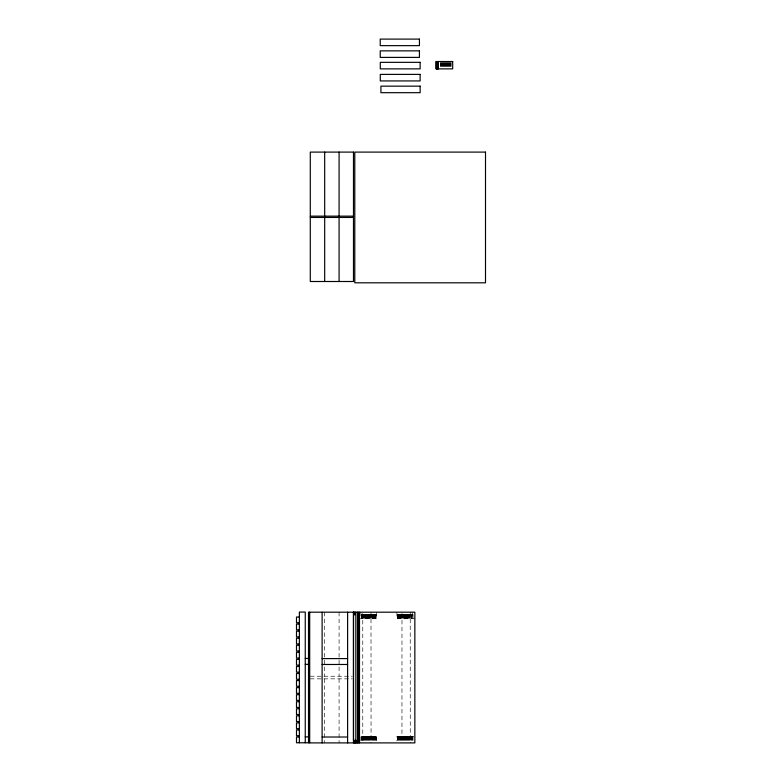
<?xml version="1.0" encoding="UTF-8"?>
<svg xmlns="http://www.w3.org/2000/svg" width="782" height="782" viewBox="0 0 782 782"><rect width="100%" height="100%" fill="white"/><g stroke="black" fill="none" stroke-linecap="round" stroke-linejoin="round"><path stroke-width="0.59" stroke-dasharray="3.91 2.93" d="M358.625 618.728L376.572 618.728L376.572 612.198M414.851 618.728L396.904 618.728L396.904 612.198M310.288 676.235L352.291 676.235M310.288 678.854L352.291 678.854M413.649 736.38L396.904 736.38L396.904 740.73M451.204 62.56L451.204 68.875M450.706 62.56L450.706 68.875M450.217 62.56L450.217 68.875M449.718 62.56L449.718 68.875M449.23 62.56L449.23 68.875M448.731 62.56L448.731 68.875M448.242 62.56L448.242 68.875M447.744 62.56L447.744 68.875M447.255 62.56L447.255 68.875M446.766 62.56L446.766 68.875M446.268 62.56L446.268 68.875M445.779 62.56L445.779 68.875M445.281 62.56L445.281 68.875M444.792 62.56L444.792 68.875M444.293 62.56L444.293 68.875M443.805 62.56L443.805 68.875M443.306 62.56L443.306 68.875M442.817 62.56L442.817 68.875M442.319 62.56L442.319 68.875M441.83 62.56L441.83 68.875M441.341 62.56L441.341 68.875M440.843 62.56L440.843 68.875M440.354 62.56L440.354 68.875M413.043 614.378L413.043 618.728M413.043 736.38L413.043 742.9M412.583 612.198L412.583 618.728M412.583 736.38L412.583 742.9M412.114 614.378L412.114 618.728M412.114 736.38L412.114 742.9M411.655 614.378L411.655 618.728M411.655 736.38L411.655 742.9M411.195 614.378L411.195 618.728M411.195 736.38L411.195 742.9M410.736 614.378L410.736 618.728M410.736 736.38L410.736 742.9M410.218 612.189L410.267 742.9M409.807 614.378L409.807 618.728M409.807 736.38L409.807 742.9M409.348 614.378L409.348 618.728M409.348 736.38L409.348 742.9M408.888 614.378L408.888 618.728M408.888 736.38L408.888 742.9M408.419 614.378L408.419 618.728M408.419 736.38L408.419 742.9M407.96 614.378L407.96 618.728M407.96 736.38L407.96 742.9M407.5 614.378L407.5 618.728M407.5 736.38L407.5 742.9M407.041 614.378L407.041 618.728M407.041 736.38L407.041 742.9M406.572 614.378L406.572 618.728M406.572 736.38L406.572 742.9M406.112 614.378L406.112 618.728M406.112 736.38L406.112 742.9M405.653 614.378L405.653 618.728M405.653 736.38L405.653 742.9M405.193 614.378L405.193 618.728M405.193 736.38L405.193 742.9M404.724 614.378L404.724 618.728M404.724 736.38L404.724 742.9M404.265 614.378L404.265 618.728M404.265 736.38L404.265 742.9M403.805 614.378L403.805 618.728M403.805 736.38L403.805 742.9M403.346 614.378L403.346 618.728M403.346 736.38L403.346 742.9M402.877 614.378L402.877 618.728M402.877 736.38L402.877 742.9M402.417 614.378L402.417 618.728M402.417 736.38L402.417 742.9M401.977 613.411L401.958 742.9M401.498 614.378L401.498 618.728M401.498 736.38L401.498 742.9M401.029 614.378L401.029 618.728M401.029 736.38L401.029 742.9M400.57 614.378L400.57 618.728M400.57 736.38L400.57 742.9M400.11 614.378L400.11 618.728M400.11 736.38L400.11 742.9M399.651 614.378L399.651 618.728M399.651 736.38L399.651 742.9M399.182 614.378L399.182 618.728M399.182 736.38L399.182 742.9M398.722 614.378L398.722 618.728M398.722 736.38L398.722 742.9M398.263 614.378L398.263 618.728M398.263 736.38L398.263 742.9M397.803 614.378L397.803 618.728M397.803 736.38L397.803 742.9M397.334 614.378L397.334 618.728M397.334 736.38L397.334 742.9M376.572 740.73L376.572 736.38L360.903 736.38L360.903 742.9M376.142 614.378L376.142 618.728M376.142 736.38L376.142 742.9M375.683 614.378L375.683 618.728M375.683 736.38L375.683 742.9M375.223 614.378L375.223 618.728M375.223 736.38L375.223 742.9M374.754 614.378L374.754 618.728M374.754 736.38L374.754 742.9M374.295 614.378L374.295 618.728M374.295 736.38L374.295 742.9M373.835 614.378L373.835 618.728M373.835 736.38L373.835 742.9M373.376 614.378L373.376 618.728M373.376 736.38L373.376 742.9M372.906 614.378L372.906 618.728M372.906 736.38L372.906 742.9M372.447 614.378L372.447 618.728M372.447 736.38L372.447 742.9M371.988 614.378L371.988 618.728M371.988 736.38L371.988 742.9M371.528 614.378L371.528 618.728M371.528 736.38L371.528 742.9M371 612.189L371.059 742.9M370.6 614.378L370.6 618.728M370.6 736.38L370.6 742.9M370.14 614.378L370.14 618.728M370.14 736.38L370.14 742.9M369.681 614.378L369.681 618.728M369.681 736.38L369.681 742.9M369.212 614.378L369.212 618.728M369.212 736.38L369.212 742.9M368.752 614.378L368.752 618.728M368.752 736.38L368.752 742.9M368.293 614.378L368.293 618.728M368.293 736.38L368.293 742.9M367.833 614.378L367.833 618.728M367.833 736.38L367.833 742.9M367.364 614.378L367.364 618.728M367.364 736.38L367.364 742.9M366.905 614.378L366.905 618.728M366.905 736.38L366.905 742.9M366.445 614.378L366.445 618.728M366.445 736.38L366.445 742.9M365.986 614.378L365.986 618.728M365.986 736.38L365.986 742.9M365.517 614.378L365.517 618.728M365.517 736.38L365.517 742.9M365.057 614.378L365.057 618.728M365.057 736.38L365.057 742.9M364.598 614.378L364.598 618.728M364.598 736.38L364.598 742.9M364.138 614.378L364.138 618.728M364.138 736.38L364.138 742.9M363.669 614.378L363.669 618.728M363.669 736.38L363.669 742.9M363.21 614.378L363.21 618.728M363.21 736.38L363.21 742.9M362.77 613.411L362.77 740.456M362.75 614.378L362.75 618.728M362.75 736.38L362.75 742.9M362.291 614.378L362.291 618.728M362.291 736.38L362.291 742.9M361.822 614.378L361.822 618.728M361.822 736.38L361.822 742.9M361.362 614.378L361.362 618.728M361.362 736.38L361.362 742.9M360.903 612.198L360.903 618.728M339.085 612.189L339.085 676.235M339.085 678.854L339.085 742.9M324.686 612.189L324.686 676.235M324.686 678.854L324.686 742.9"/><path stroke-width="1.17" d="M310.288 216.145L353.484 216.145M310.288 217.455L353.484 217.455M299.369 617.027L296.495 617.027L296.495 622.775L299.369 622.775M299.369 624.085L296.495 624.085L296.495 629.833L299.369 629.833M299.369 631.142L296.495 631.142L296.495 636.9L299.369 636.9M299.369 638.2L296.495 638.2L296.495 643.957L299.369 643.957M299.369 645.258L296.495 645.258L296.495 651.015L299.369 651.015M299.369 652.315L296.495 652.315L296.495 658.073L299.369 658.073M305.254 658.464L308.519 658.464M322.116 658.591L347.609 658.591M299.369 659.373L296.495 659.373L296.495 665.13L299.369 665.13M305.254 664.348L308.519 664.348M322.116 664.475L347.609 664.475M299.369 666.44L296.495 666.44L296.495 672.188L299.369 672.188M299.369 673.498L296.495 673.498L296.495 679.245L299.369 679.245M299.369 680.555L296.495 680.555L296.495 686.303L299.369 686.303M299.369 687.613L296.495 687.613L296.495 693.36L299.369 693.36M299.369 694.67L296.495 694.67L296.495 700.418L299.369 700.418M299.369 701.728L296.495 701.728L296.495 707.475L299.369 707.475M299.369 708.785L296.495 708.785L296.495 714.533L299.369 714.533M299.369 715.843L296.495 715.843L296.495 721.591L299.369 721.591M299.369 722.9L296.495 722.9L296.495 728.648L299.369 728.648M299.369 729.958L296.495 729.958L296.495 735.715L299.369 735.715M305.254 736.888L308.519 736.888M299.369 737.015L296.495 737.015L296.495 742.773L309.701 742.773M322.116 737.015L347.609 737.015M355.839 740.29L355.057 740.29L355.057 742.9M438.379 61.514L438.379 68.875M437.881 61.514L437.881 68.875M437.392 61.514L437.392 68.875M436.903 61.514L436.903 68.875M436.405 61.514L436.405 68.875M359.495 612.189L359.495 742.9M358.254 612.189L358.254 742.9M357.54 612.189L357.54 742.9M356.103 740.456L356.103 742.9M355.839 612.189L355.839 742.9M355.057 612.189L355.057 614.799L354.275 614.799L354.275 612.189M354.275 742.9L354.275 740.29L353.484 740.29L353.484 612.189L353.484 742.9M347.609 612.189L347.609 742.9M339.085 152.099L339.085 216.145M339.085 217.455L339.085 281.5M324.686 152.099L324.686 216.145M324.686 217.455L324.686 281.5M322.116 612.189L322.116 742.9M309.701 612.189L309.701 742.9L414.851 742.9L414.851 612.189L308.519 612.189L308.519 742.773M305.254 742.773L305.254 612.062L299.369 612.062L299.369 742.773M419.435 39.1L380.228 39.1L380.228 45.639L419.435 45.639L419.435 39.1M419.435 50.859L380.228 50.859L380.228 57.399L419.435 57.399L419.435 50.859M452.68 61.514L435.916 61.514L435.916 68.875L452.68 68.875L452.68 61.514M420.13 62.335L380.287 62.335L380.287 68.875L420.13 68.875L420.13 62.335M420.13 74.388L380.287 74.388L380.287 80.927L420.13 80.927L420.13 74.388M420.13 86.157L380.912 86.157L380.912 92.687L420.13 92.687L420.13 86.157M353.484 152.099L310.288 152.099L310.288 281.5L353.484 281.5L353.484 152.099M485.505 152.099L354.793 152.099L354.793 282.81L485.505 282.81L485.505 152.099"/></g></svg>
